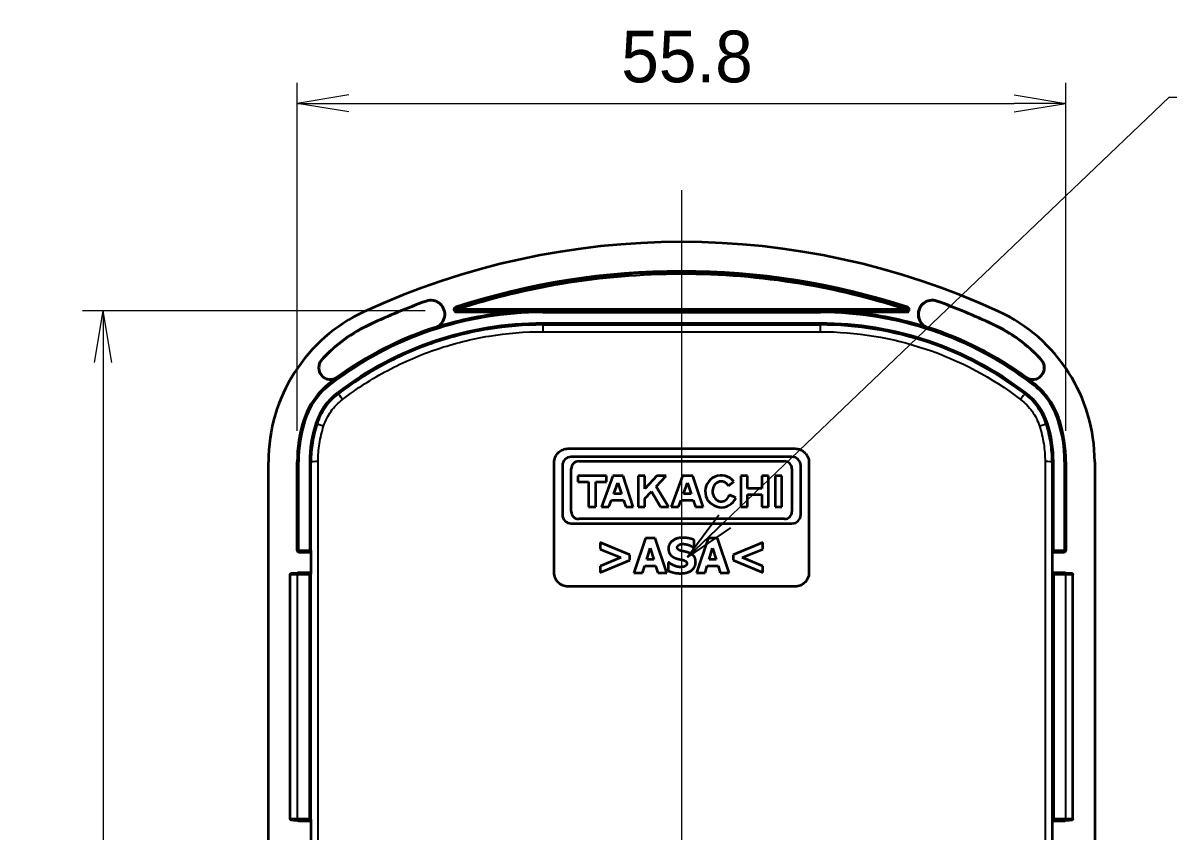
# Model space of a CAD drawing. Header units: millimetres. Extents: x 204 to 2721, y 201 to 622.
# Drawn here: x 1630.3 to 1713.4, y 464.2 to 522.9 of the extents above; entities that cross this region are included whole.
import ezdxf

# ---------------------------------------------------------------- set-up
doc = ezdxf.new("R2010")
doc.units = ezdxf.units.MM
doc.header["$LTSCALE"] = 1.5
doc.layers.get('Defpoints').update_dxf_attribs({"lineweight": 25})
for name, color, linetype, lineweight in [('Centerline (ISO)', 131, 'Continuous', 18), ('Dimension (ISO)', 7, 'Continuous', 18), ('Symbol (ISO)', 7, 'Continuous', 18), ('Visible (ISO)', 7, 'Continuous', 35), ('Visible Narrow (ISO)', 7, 'Continuous', 25)]:
    doc.layers.add(name, color=color, linetype=linetype, lineweight=lineweight)
doc.styles.add('Note Text (TK)', font='MS PGothic.ttf')
doc.dimstyles.new('Default - Method 1b (TK)', dxfattribs={"dimscale": 1.5, "dimtxt": 2.5, "dimasz": 2.5, "dimexe": 1, "dimexo": 1.5, "dimgap": 1, "dimtad": 1, "dimtoh": 1, "dimdsep": 46, "dimtxsty": 'Note Text (TK)', "dimblk": 'OPEN', "dimcen": 0.09, "dimdle": 5, "dimclrd": 100, "dimclre": 100, "dimclrt": 7, "dimadec": 1, "dimazin": 1, "dimtfac": 1, "dimtmove": 0, "dimatfit": 3, "dimldrblk": 'OPEN', "dimfxl": 1, "dimtolj": 1, "dimlwd": -1, "dimlwe": -1, "dimarcsym": 0})
doc.dimstyles.new('Default - Method 1b (TK)$7', dxfattribs={"dimscale": 1.5, "dimtxt": 2.5, "dimasz": 2.5, "dimexe": 1, "dimexo": 1.5, "dimgap": 1, "dimtad": 1, "dimtoh": 1, "dimdsep": 46, "dimtxsty": 'Note Text (TK)', "dimblk": 'OPEN', "dimcen": 0.09, "dimdle": 5, "dimclrd": 100, "dimclre": 100, "dimclrt": 7, "dimadec": 1, "dimazin": 1, "dimtfac": 1, "dimtmove": 0, "dimatfit": 3, "dimldrblk": 'OPEN', "dimfxl": 1, "dimtolj": 1, "dimlwd": -1, "dimlwe": -1, "dimarcsym": 0})

# ---------------------------------------------------------------- blocks, each defined once
blk = doc.blocks.new('_Open')
at = {"color": 0, "linetype": 'ByBlock', "lineweight": -2}
for p, q in [((-1, 0.167), (0, 0)), ((-1, -0.167), (0, 0)), ((0, 0), (-1, 0))]:
    blk.add_line(p, q, dxfattribs=at)
blk = doc.blocks.new('*D78')
at = {"layer": 'Defpoints', "color": 0}
for p in [(1706.019, 517.038), (1650.201, 491.033), (1706.019, 491.033)]:
    blk.add_point(p, dxfattribs=at)
at = {"layer": 'Dimension (ISO)', "color": 100}
for p, q in [((1650.201, 493.283), (1650.201, 518.538)), ((1706.019, 493.283), (1706.019, 518.538)), ((1653.951, 517.038), (1702.269, 517.038))]:
    blk.add_line(p, q, dxfattribs=at)
at = {"layer": 'Dimension (ISO)', "color": 100, "xscale": 3.75, "yscale": 3.75, "zscale": 3.75, "rotation": 180}
blk.add_blockref('_Open', (1650.201, 517.038), dxfattribs=at)
at = {"layer": 'Dimension (ISO)', "color": 100, "xscale": 3.75, "yscale": 3.75, "zscale": 3.75}
blk.add_blockref('_Open', (1706.019, 517.038), dxfattribs=at)
at = {"layer": 'Dimension (ISO)', "color": 7, "insert": (1673.731, 520.413), "char_height": 3.75, "attachment_point": 4, "style": 'Note Text (TK)'}
blk.add_mtext('\\A1;55.8', dxfattribs=at)
blk = doc.blocks.new('*D79')
at = {"layer": 'Defpoints', "color": 0}
for p in [(1661.753, 501.977), (1636.116, 391.986), (1661.753, 391.986)]:
    blk.add_point(p, dxfattribs=at)
at = {"layer": 'Dimension (ISO)', "color": 100}
for p, q in [((1659.503, 501.977), (1634.616, 501.977)), ((1636.116, 498.227), (1636.116, 395.736)), ((1659.503, 391.986), (1634.616, 391.986))]:
    blk.add_line(p, q, dxfattribs=at)
at = {"layer": 'Dimension (ISO)', "color": 100, "xscale": 3.75, "yscale": 3.75, "zscale": 3.75}
for p, rotation in [((1636.116, 501.977), 90), ((1636.116, 391.986), 270)]:
    blk.add_blockref('_Open', p, dxfattribs=dict(at, rotation=rotation))
at = {"layer": 'Dimension (ISO)', "color": 7, "insert": (1632.741, 443.274), "char_height": 3.75, "attachment_point": 4, "rotation": 90, "style": 'Note Text (TK)'}
blk.add_mtext('\\A1;110', dxfattribs=at)

msp = doc.modelspace()

# ---------------------------------------------------------------- linework, layer by layer
at = {"layer": 'Centerline (ISO)', "linetype": 'Continuous'}
msp.add_line((1678.11, 510.732), (1678.11, 383.232), dxfattribs=at)
at = {"layer": 'Visible (ISO)'}
for p, q in [((1669.86, 491.982), (1686.36, 491.982)), ((1648.11, 402.93), (1648.11, 491.033)), ((1650.201, 484.582), (1650.201, 491.033)), ((1668.86, 482.982), (1668.86, 490.982)), ((1669.458, 490.745), (1669.458, 487.198)), ((1686.123, 491.383), (1670.096, 491.383)), ((1670.638, 491.064), (1685.582, 491.064)), ((1686.762, 487.198), (1686.762, 490.745)), ((1687.36, 490.982), (1687.36, 482.982)), ((1706.019, 491.033), (1706.019, 484.582)), ((1708.11, 491.033), (1708.11, 402.93)), ((1670.096, 487.421), (1670.096, 490.523)), ((1670.579, 490.011), (1670.579, 489.565)), ((1672.656, 490.011), (1670.579, 490.011)), ((1673.116, 490.011), (1672.285, 487.748)), ((1672.656, 489.565), (1672.656, 490.011)), ((1673.858, 490.011), (1673.116, 490.011)), ((1674.6, 487.748), (1673.858, 490.011)), ((1674.964, 490.011), (1674.964, 487.748)), ((1675.439, 490.011), (1674.964, 490.011)), ((1675.439, 489.058), (1675.439, 490.011)), ((1676.322, 490.011), (1675.439, 489.058)), ((1676.262, 489.234), (1676.982, 490.011)), ((1676.982, 490.011), (1676.322, 490.011)), ((1678.184, 490.011), (1677.353, 487.748)), ((1678.926, 490.011), (1678.184, 490.011)), ((1679.668, 487.748), (1678.926, 490.011)), ((1682.415, 490.011), (1682.415, 487.748)), ((1682.886, 490.011), (1682.415, 490.011)), ((1682.886, 489.102), (1682.886, 490.011)), ((1683.939, 490.011), (1683.939, 489.102)), ((1684.411, 490.011), (1683.939, 490.011)), ((1684.411, 487.748), (1684.411, 490.011)), ((1684.915, 490.011), (1684.915, 487.748)), ((1685.39, 490.011), (1684.915, 490.011)), ((1685.39, 487.748), (1685.39, 490.011)), ((1686.123, 490.523), (1686.123, 487.421)), ((1670.579, 489.565), (1671.35, 489.565)), ((1671.35, 489.565), (1671.35, 487.748)), ((1671.884, 489.565), (1672.656, 489.565)), ((1671.884, 487.748), (1671.884, 489.565)), ((1673.185, 488.705), (1673.477, 489.494)), ((1673.477, 489.494), (1673.738, 488.705)), ((1677.153, 487.748), (1676.262, 489.234)), ((1678.253, 488.705), (1678.545, 489.494)), ((1678.545, 489.494), (1678.806, 488.705)), ((1681.508, 489.293), (1681.894, 489.6)), ((1683.939, 489.102), (1682.886, 489.102)), ((1672.831, 487.748), (1673.013, 488.237)), ((1673.013, 488.237), (1673.892, 488.237)), ((1673.738, 488.705), (1673.185, 488.705)), ((1673.892, 488.237), (1674.051, 487.748)), ((1675.439, 488.353), (1675.919, 488.867)), ((1675.439, 487.748), (1675.439, 488.353)), ((1675.919, 488.867), (1676.59, 487.748)), ((1677.899, 487.748), (1678.08, 488.237)), ((1678.08, 488.237), (1678.96, 488.237)), ((1678.806, 488.705), (1678.253, 488.705)), ((1678.96, 488.237), (1679.119, 487.748)), ((1682.051, 488.419), (1681.579, 488.623)), ((1682.886, 488.657), (1683.939, 488.657)), ((1682.886, 487.748), (1682.886, 488.657)), ((1683.939, 488.657), (1683.939, 487.748)), ((1671.35, 487.748), (1671.884, 487.748)), ((1672.285, 487.748), (1672.831, 487.748)), ((1674.051, 487.748), (1674.6, 487.748)), ((1674.964, 487.748), (1675.439, 487.748)), ((1676.59, 487.748), (1677.153, 487.748)), ((1677.353, 487.748), (1677.899, 487.748)), ((1679.119, 487.748), (1679.668, 487.748)), ((1682.415, 487.748), (1682.886, 487.748)), ((1683.939, 487.748), (1684.411, 487.748)), ((1684.915, 487.748), (1685.39, 487.748)), ((1670.096, 486.56), (1686.123, 486.56)), ((1685.582, 486.879), (1670.638, 486.879)), ((1672.205, 485.16), (1672.205, 484.696)), ((1674.361, 484.265), (1672.205, 485.16)), ((1675.499, 485.476), (1674.655, 482.976)), ((1676.184, 485.476), (1675.499, 485.476)), ((1677.029, 482.976), (1676.184, 485.476)), ((1679.035, 484.782), (1679.035, 485.353)), ((1680.031, 485.476), (1679.187, 482.976)), ((1680.716, 485.476), (1680.031, 485.476)), ((1681.561, 482.976), (1680.716, 485.476)), ((1684.01, 485.16), (1681.855, 484.265)), ((1684.01, 484.696), (1684.01, 485.16)), ((1650.301, 484.482), (1651.101, 484.482)), ((1651.201, 482.882), (1651.201, 484.582)), ((1672.205, 484.696), (1673.71, 484.081)), ((1673.71, 484.081), (1672.205, 483.465)), ((1674.361, 483.896), (1674.361, 484.265)), ((1675.576, 483.941), (1675.834, 484.767)), ((1675.834, 484.767), (1676.089, 483.941)), ((1678.98, 484.782), (1679.035, 484.782)), ((1680.108, 483.941), (1680.366, 484.767)), ((1680.366, 484.767), (1680.621, 483.941)), ((1681.855, 484.265), (1681.855, 483.896)), ((1682.503, 484.079), (1684.01, 484.696)), ((1684.01, 483.465), (1682.503, 484.079)), ((1705.019, 484.582), (1705.019, 482.882)), ((1705.119, 484.482), (1705.919, 484.482)), ((1672.205, 483.001), (1674.361, 483.896)), ((1672.205, 483.465), (1672.205, 483.001)), ((1675.283, 482.976), (1675.441, 483.487)), ((1675.441, 483.487), (1676.227, 483.487)), ((1676.089, 483.941), (1675.576, 483.941)), ((1676.227, 483.487), (1676.383, 482.976)), ((1677.142, 483.72), (1677.142, 483.124)), ((1677.199, 483.72), (1677.142, 483.72)), ((1679.815, 482.976), (1679.973, 483.487)), ((1679.973, 483.487), (1680.759, 483.487)), ((1680.621, 483.941), (1680.108, 483.941)), ((1680.759, 483.487), (1680.915, 482.976)), ((1681.855, 483.896), (1684.01, 483.001)), ((1684.01, 483.001), (1684.01, 483.465)), ((1649.695, 465.117), (1649.695, 482.847)), ((1650.195, 482.954), (1650.326, 482.954)), ((1651.101, 482.982), (1650.301, 482.982)), ((1674.655, 482.976), (1675.283, 482.976)), ((1676.383, 482.976), (1677.029, 482.976)), ((1679.187, 482.976), (1679.815, 482.976)), ((1680.915, 482.976), (1681.561, 482.976)), ((1705.919, 482.982), (1705.119, 482.982)), ((1705.894, 482.954), (1706.025, 482.954)), ((1706.525, 465.117), (1706.525, 482.847)), ((1686.36, 481.982), (1669.86, 481.982)), ((1650.326, 465.01), (1650.195, 465.01)), ((1650.301, 464.982), (1651.101, 464.982)), ((1651.201, 463.382), (1651.201, 465.082)), ((1705.019, 465.082), (1705.019, 463.382)), ((1705.119, 464.982), (1705.919, 464.982)), ((1706.025, 465.01), (1705.894, 465.01))]:
    msp.add_line(p, q, dxfattribs=at)
for centre, radius, start, end in [((1678.11, 451.982), 55, 65.25348, 114.74652), ((1678.11, 451.982), 54, 110.09508, 114.74652), ((1678.11, 451.982), 53.974, 110.09508, 114.74652), ((1659.91, 501.729), 1.028, 287.83514, 110.09508), ((1659.91, 501.729), 1.002, 287.83514, 110.09508), ((1696.31, 501.729), 1.028, 69.90492, 252.16486), ((1696.31, 501.729), 1.002, 69.90492, 252.16486), ((1678.11, 451.982), 53.974, 65.25348, 69.90492), ((1678.11, 451.982), 54, 65.25348, 69.90492), ((1660.11, 491.033), 12, 114.74652, 180), ((1668.033, 476.482), 25.493, 95.03237, 107.83514), ((1688.187, 476.482), 25.493, 72.16486, 84.96763), ((1696.11, 491.033), 12, 0, 65.25348), ((1660.11, 491.033), 11, 114.74652, 137.71583), ((1660.11, 491.033), 10.974, 114.74652, 137.71583), ((1668.033, 476.482), 25.52, 107.83514, 125.81606), ((1688.187, 476.482), 25.52, 54.18394, 72.16486), ((1696.11, 491.033), 10.974, 42.28417, 65.25348), ((1696.11, 491.033), 11, 42.28417, 65.25348), ((1652.61, 497.854), 0.862, 137.71583, 305.81606), ((1652.61, 497.854), 0.836, 137.71583, 305.81606), ((1703.61, 497.854), 0.862, 234.18394, 42.28417), ((1703.61, 497.854), 0.836, 234.18394, 42.28417), ((1655.907, 492.387), 5.493, 127.32114, 162.14511), ((1668.033, 476.482), 25.493, 125.81606, 127.32114), ((1688.187, 476.482), 25.493, 52.67886, 54.18394), ((1700.312, 492.387), 5.493, 17.85489, 52.67886), ((1660.11, 491.033), 9.909, 162.14511, 180), ((1696.11, 491.033), 9.909, 0, 17.85489), ((1670.096, 490.745), 0.638, 90, 180), ((1670.638, 490.523), 0.542, 90, 180), ((1685.582, 490.523), 0.542, 0, 90), ((1686.123, 490.745), 0.638, 0, 90), ((1680.989, 488.879), 1.158, 38.55054, 336.58202), ((1670.638, 487.421), 0.542, 180, 270), ((1685.582, 487.421), 0.542, 270, 0), ((1670.096, 487.198), 0.638, 180, 270), ((1686.123, 487.198), 0.638, 270, 0)]:
    msp.add_arc(centre, radius, start, end, dxfattribs=at)
for centre, major_axis, ratio, start_param, end_param in [((1680.989, 488.879), (0, 0.727), 0.867347, 5.317163, 10.636227), ((1650.301, 484.582), (-0.0707, -0.0707), 0.999695, 5.497939, 7.068431), ((1651.101, 484.582), (0.0707, -0.0707), 0.999695, 5.497939, 7.068431), ((1705.119, 484.582), (-0.0707, -0.0707), 0.999695, 5.497939, 7.068431), ((1705.919, 484.582), (0.0707, -0.0707), 0.999695, 5.497939, 7.068431), ((1650.301, 482.882), (-0.0707, 0.0707), 0.999695, 5.497939, 6.264055), ((1651.101, 482.882), (0.0707, 0.0707), 0.999695, 5.497939, 7.068431), ((1705.119, 482.882), (-0.0707, 0.0707), 0.999695, 5.497939, 7.068431), ((1705.919, 482.882), (0.0707, 0.0707), 0.999695, 0.01913, 0.785246), ((1650.301, 465.082), (-0.0707, -0.0707), 0.999695, 0.01913, 0.785246), ((1651.101, 465.082), (0.0707, -0.0707), 0.999695, 5.497939, 7.068431), ((1705.119, 465.082), (-0.0707, -0.0707), 0.999695, 5.497939, 7.068431), ((1705.919, 465.082), (0.0707, -0.0707), 0.999695, 5.497939, 6.264055)]:
    msp.add_ellipse(centre, major_axis=major_axis, ratio=ratio, start_param=start_param, end_param=end_param, dxfattribs=at)
for points, knots in [([(1668.033, 501.977), (1667.68, 501.976), (1667.292, 501.968), (1666.524, 501.934), (1666.144, 501.907), (1665.797, 501.877)], [0, 0, 0, 0, 0.1060654, 0.1060654, 0.2101609, 0.2101609, 0.2101609, 0.2101609]), ([(1690.423, 501.877), (1690.076, 501.907), (1689.696, 501.934), (1688.928, 501.968), (1688.54, 501.976), (1688.187, 501.977)], [0.3940107, 0.3940107, 0.3940107, 0.3940107, 0.4981062, 0.4981062, 0.6041716, 0.6041716, 0.6041716, 0.6041716]), ([(1668.86, 490.982), (1668.86, 491.107), (1668.885, 491.241), (1668.987, 491.488), (1669.064, 491.6), (1669.242, 491.778), (1669.354, 491.854), (1669.6, 491.957), (1669.734, 491.982), (1669.86, 491.982)], [0.1506818, 0.1506818, 0.1506818, 0.1506818, 0.1883531, 0.1883531, 0.2260244, 0.2260244, 0.2636928, 0.2636928, 0.3013611, 0.3013611, 0.3013611, 0.3013611]), ([(1686.36, 491.982), (1686.485, 491.982), (1686.619, 491.957), (1686.866, 491.854), (1686.978, 491.778), (1687.156, 491.6), (1687.233, 491.488), (1687.335, 491.241), (1687.36, 491.107), (1687.36, 490.982)], [0.1506818, 0.1506818, 0.1506818, 0.1506818, 0.1883501, 0.1883501, 0.2260184, 0.2260184, 0.2636897, 0.2636897, 0.3013611, 0.3013611, 0.3013611, 0.3013611]), ([(1649.695, 482.847), (1649.695, 482.857), (1649.697, 482.868), (1649.703, 482.887), (1649.707, 482.896), (1649.718, 482.912), (1649.724, 482.918), (1649.737, 482.929), (1649.742, 482.932), (1649.754, 482.939), (1649.759, 482.94), (1649.766, 482.943), (1649.769, 482.944), (1649.775, 482.945), (1649.777, 482.945), (1649.783, 482.946), (1649.785, 482.947), (1649.797, 482.948), (1649.805, 482.949), (1649.832, 482.95), (1649.854, 482.95), (1649.907, 482.952), (1649.938, 482.952), (1650.009, 482.953), (1650.048, 482.953), (1650.123, 482.954), (1650.159, 482.954), (1650.195, 482.954)], [4.712389, 4.712389, 4.712389, 4.712389, 4.717988, 4.717988, 4.724159, 4.724159, 4.732251, 4.732251, 4.744477, 4.744477, 4.762146, 4.762146, 4.782052, 4.782052, 4.808605, 4.808605, 4.859332, 4.859332, 5.072653, 5.072653, 5.386812, 5.386812, 5.700972, 5.700972, 6.015131, 6.015131, 6.283185, 6.283185, 6.283185, 6.283185]), ([(1669.86, 481.982), (1669.734, 481.982), (1669.6, 482.007), (1669.354, 482.109), (1669.242, 482.186), (1669.064, 482.363), (1668.987, 482.476), (1668.885, 482.722), (1668.86, 482.856), (1668.86, 482.982)], [0.1506777, 0.1506777, 0.1506777, 0.1506777, 0.1883466, 0.1883466, 0.2260155, 0.2260155, 0.2636864, 0.2636864, 0.3013573, 0.3013573, 0.3013573, 0.3013573]), ([(1687.36, 482.982), (1687.36, 482.856), (1687.335, 482.722), (1687.233, 482.476), (1687.156, 482.363), (1686.978, 482.186), (1686.866, 482.109), (1686.619, 482.007), (1686.485, 481.982), (1686.36, 481.982)], [0.1506777, 0.1506777, 0.1506777, 0.1506777, 0.1883486, 0.1883486, 0.2260195, 0.2260195, 0.2636884, 0.2636884, 0.3013573, 0.3013573, 0.3013573, 0.3013573]), ([(1706.025, 482.954), (1706.067, 482.954), (1706.109, 482.954), (1706.189, 482.953), (1706.227, 482.953), (1706.295, 482.952), (1706.326, 482.951), (1706.376, 482.95), (1706.396, 482.95), (1706.418, 482.948), (1706.424, 482.948), (1706.434, 482.947), (1706.438, 482.947), (1706.447, 482.945), (1706.449, 482.944), (1706.454, 482.943), (1706.458, 482.941), (1706.471, 482.936), (1706.478, 482.933), (1706.494, 482.92), (1706.498, 482.915), (1706.509, 482.902), (1706.517, 482.89), (1706.524, 482.866), (1706.525, 482.856), (1706.525, 482.847)], [0, 0, 0, 0, 0.314159, 0.314159, 0.628319, 0.628319, 0.942478, 0.942478, 1.256637, 1.256637, 1.413717, 1.413717, 1.492257, 1.492257, 1.508423, 1.508423, 1.531623, 1.531623, 1.550393, 1.550393, 1.556659, 1.556659, 1.565814, 1.565814, 1.570796, 1.570796, 1.570796, 1.570796]), ([(1650.195, 465.01), (1650.153, 465.01), (1650.111, 465.01), (1650.031, 465.01), (1649.993, 465.01), (1649.924, 465.011), (1649.894, 465.012), (1649.844, 465.013), (1649.824, 465.014), (1649.802, 465.015), (1649.796, 465.015), (1649.785, 465.016), (1649.782, 465.017), (1649.773, 465.019), (1649.771, 465.019), (1649.765, 465.021), (1649.761, 465.022), (1649.749, 465.027), (1649.741, 465.031), (1649.726, 465.044), (1649.722, 465.048), (1649.71, 465.062), (1649.703, 465.074), (1649.696, 465.098), (1649.695, 465.107), (1649.695, 465.117)], [0, 0, 0, 0, 0.314159, 0.314159, 0.628319, 0.628319, 0.942478, 0.942478, 1.256637, 1.256637, 1.413717, 1.413717, 1.492257, 1.492257, 1.508423, 1.508423, 1.531623, 1.531623, 1.550393, 1.550393, 1.556659, 1.556659, 1.565814, 1.565814, 1.570796, 1.570796, 1.570796, 1.570796]), ([(1706.525, 465.117), (1706.525, 465.106), (1706.523, 465.095), (1706.517, 465.076), (1706.512, 465.067), (1706.502, 465.052), (1706.496, 465.046), (1706.483, 465.035), (1706.477, 465.031), (1706.466, 465.025), (1706.461, 465.023), (1706.453, 465.02), (1706.451, 465.02), (1706.445, 465.018), (1706.443, 465.018), (1706.437, 465.017), (1706.435, 465.017), (1706.422, 465.015), (1706.415, 465.015), (1706.388, 465.013), (1706.366, 465.013), (1706.313, 465.012), (1706.281, 465.011), (1706.211, 465.01), (1706.172, 465.01), (1706.097, 465.01), (1706.061, 465.01), (1706.025, 465.01)], [4.712389, 4.712389, 4.712389, 4.712389, 4.717988, 4.717988, 4.724159, 4.724159, 4.732251, 4.732251, 4.744477, 4.744477, 4.762146, 4.762146, 4.782052, 4.782052, 4.808605, 4.808605, 4.859332, 4.859332, 5.072653, 5.072653, 5.386812, 5.386812, 5.700972, 5.700972, 6.015131, 6.015131, 6.283185, 6.283185, 6.283185, 6.283185])]:
    msp.add_open_spline(points, degree=3, knots=knots, dxfattribs=at)
for points in [[(1678.196, 485.521), (1677.75, 485.521), (1677.157, 485.085), (1677.157, 484.735)], [(1677.799, 484.812), (1677.799, 484.877), (1677.884, 484.982), (1677.943, 485.008)], [(1677.943, 485.008), (1678.016, 485.041), (1678.145, 485.065), (1678.228, 485.065)], [(1679.035, 485.353), (1678.86, 485.43), (1678.419, 485.521), (1678.196, 485.521)], [(1678.228, 485.065), (1678.439, 485.065), (1678.84, 484.901), (1678.98, 484.782)], [(1677.157, 484.735), (1677.157, 484.476), (1677.408, 484.129), (1677.698, 484.028)], [(1677.698, 484.028), (1677.825, 483.983), (1678.115, 483.925), (1678.243, 483.89)], [(1678.129, 484.559), (1677.935, 484.603), (1677.799, 484.715), (1677.799, 484.812)], [(1678.621, 484.429), (1678.488, 484.476), (1678.255, 484.53), (1678.129, 484.559)], [(1679.134, 483.758), (1679.134, 484.018), (1678.881, 484.334), (1678.621, 484.429)], [(1678.052, 483.388), (1677.839, 483.388), (1677.388, 483.56), (1677.199, 483.72)], [(1678.05, 482.932), (1678.548, 482.932), (1679.134, 483.386), (1679.134, 483.758)], [(1678.336, 483.436), (1678.283, 483.412), (1678.107, 483.388), (1678.052, 483.388)], [(1678.243, 483.89), (1678.344, 483.864), (1678.492, 483.746), (1678.492, 483.651)], [(1678.492, 483.651), (1678.492, 483.568), (1678.401, 483.465), (1678.336, 483.436)], [(1677.142, 483.124), (1677.329, 483.043), (1677.762, 482.932), (1678.05, 482.932)]]:
    msp.add_open_spline(points, degree=2, dxfattribs=at)
at = {"layer": 'Visible Narrow (ISO)'}
for p, q in [((1659.557, 502.694), (1659.566, 502.67)), ((1696.663, 502.694), (1696.654, 502.67)), ((1661.722, 502.172), (1661.691, 502.267)), ((1668.033, 501.977), (1661.753, 501.977)), ((1661.753, 501.877), (1661.753, 501.977)), ((1661.753, 501.877), (1665.797, 501.877)), ((1668.033, 501.977), (1668.033, 501.959)), ((1668.033, 501.959), (1668.033, 501.859)), ((1688.187, 501.959), (1668.033, 501.959)), ((1668.033, 501.859), (1688.187, 501.859)), ((1694.467, 501.977), (1688.187, 501.977)), ((1688.187, 501.977), (1688.187, 501.959)), ((1688.187, 501.959), (1688.187, 501.859)), ((1690.423, 501.877), (1694.467, 501.877)), ((1694.467, 501.977), (1694.467, 501.877)), ((1694.529, 502.267), (1694.498, 502.172)), ((1655.505, 501.023), (1655.516, 500.999)), ((1660.225, 500.75), (1660.217, 500.775)), ((1668.033, 501.091), (1668.033, 500.991)), ((1688.187, 501.091), (1668.033, 501.091)), ((1668.033, 500.991), (1688.187, 500.991)), ((1668.033, 500.991), (1668.033, 500.959)), ((1688.187, 501.091), (1688.187, 500.991)), ((1688.187, 500.991), (1688.187, 500.959)), ((1695.995, 500.75), (1696.003, 500.775)), ((1700.714, 501.023), (1700.704, 500.999)), ((1651.972, 498.434), (1651.991, 498.416)), ((1704.248, 498.434), (1704.228, 498.416)), ((1652.577, 496.755), (1652.586, 496.743)), ((1652.586, 496.743), (1652.647, 496.663)), ((1653.114, 497.154), (1653.099, 497.176)), ((1703.105, 497.154), (1703.121, 497.176)), ((1703.633, 496.743), (1703.573, 496.663)), ((1703.643, 496.755), (1703.633, 496.743)), ((1653.113, 496.052), (1653.173, 495.973)), ((1653.173, 495.973), (1653.192, 495.948)), ((1703.046, 495.973), (1703.027, 495.948)), ((1703.107, 496.052), (1703.046, 495.973)), ((1650.678, 494.071), (1650.693, 494.066)), ((1650.693, 494.066), (1650.789, 494.035)), ((1705.526, 494.066), (1705.431, 494.035)), ((1705.541, 494.071), (1705.526, 494.066)), ((1651.52, 493.8), (1651.615, 493.769)), ((1651.615, 493.769), (1651.645, 493.759)), ((1704.604, 493.769), (1704.574, 493.759)), ((1704.7, 493.8), (1704.604, 493.769)), ((1650.201, 491.033), (1650.217, 491.033)), ((1650.217, 491.033), (1650.317, 491.033)), ((1650.217, 491.033), (1650.217, 484.597)), ((1650.317, 484.597), (1650.317, 491.033)), ((1651.085, 491.033), (1651.185, 491.033)), ((1651.085, 491.033), (1651.085, 484.597)), ((1651.185, 484.597), (1651.185, 491.033)), ((1651.185, 491.033), (1651.218, 491.033)), ((1705.002, 491.033), (1705.034, 491.033)), ((1705.134, 491.033), (1705.034, 491.033)), ((1705.034, 491.033), (1705.034, 484.597)), ((1705.134, 484.597), (1705.134, 491.033)), ((1706.003, 491.033), (1705.903, 491.033)), ((1705.903, 491.033), (1705.903, 484.597)), ((1706.003, 484.597), (1706.003, 491.033)), ((1706.019, 491.033), (1706.003, 491.033)), ((1650.217, 484.597), (1650.201, 484.582)), ((1650.217, 484.597), (1650.317, 484.597)), ((1650.301, 484.482), (1650.317, 484.497)), ((1650.317, 484.597), (1650.317, 484.497)), ((1651.085, 484.597), (1650.317, 484.597)), ((1650.317, 484.497), (1651.085, 484.497)), ((1651.085, 484.597), (1651.185, 484.597)), ((1651.085, 484.497), (1651.085, 484.597)), ((1651.085, 484.497), (1651.101, 484.482)), ((1651.201, 484.582), (1651.185, 484.597)), ((1705.034, 484.597), (1705.019, 484.582)), ((1705.034, 484.597), (1705.134, 484.597)), ((1705.119, 484.482), (1705.134, 484.497)), ((1705.134, 484.597), (1705.134, 484.497)), ((1705.903, 484.597), (1705.134, 484.597)), ((1705.134, 484.497), (1705.903, 484.497)), ((1705.903, 484.497), (1705.903, 484.597)), ((1705.903, 484.597), (1706.003, 484.597)), ((1705.903, 484.497), (1705.919, 484.482)), ((1706.019, 484.582), (1706.003, 484.597)), ((1650.195, 482.954), (1650.195, 482.954)), ((1650.195, 482.954), (1650.329, 482.954)), ((1650.195, 482.94), (1650.195, 482.84)), ((1651.059, 482.94), (1650.195, 482.94)), ((1650.195, 482.84), (1651.059, 482.84)), ((1650.195, 482.84), (1650.195, 465.124)), ((1650.329, 482.954), (1650.301, 482.982)), ((1651.101, 482.982), (1651.059, 482.94)), ((1651.059, 482.84), (1651.059, 482.94)), ((1651.159, 482.84), (1651.059, 482.84)), ((1651.059, 482.84), (1651.059, 465.124)), ((1651.159, 482.84), (1651.201, 482.882)), ((1651.159, 465.124), (1651.159, 482.84)), ((1705.019, 482.882), (1705.06, 482.84)), ((1705.16, 482.84), (1705.06, 482.84)), ((1705.06, 482.84), (1705.06, 465.124)), ((1705.16, 482.94), (1705.119, 482.982)), ((1705.16, 482.94), (1705.16, 482.84)), ((1706.025, 482.94), (1705.16, 482.94)), ((1705.16, 465.124), (1705.16, 482.84)), ((1705.16, 482.84), (1706.025, 482.84)), ((1705.919, 482.982), (1705.891, 482.954)), ((1705.891, 482.954), (1706.025, 482.954)), ((1706.025, 482.954), (1706.025, 482.954)), ((1706.025, 482.84), (1706.025, 482.94)), ((1706.025, 465.124), (1706.025, 482.84)), ((1650.195, 465.124), (1650.195, 465.024)), ((1651.059, 465.124), (1650.195, 465.124)), ((1650.195, 465.024), (1651.059, 465.024)), ((1650.195, 465.01), (1650.195, 465.01)), ((1650.329, 465.01), (1650.195, 465.01)), ((1650.301, 464.982), (1650.329, 465.01)), ((1651.059, 465.024), (1651.059, 465.124)), ((1651.059, 465.124), (1651.159, 465.124)), ((1651.059, 465.024), (1651.101, 464.982)), ((1651.201, 465.082), (1651.159, 465.124)), ((1705.06, 465.124), (1705.019, 465.082)), ((1705.06, 465.124), (1705.16, 465.124)), ((1705.119, 464.982), (1705.16, 465.024)), ((1705.16, 465.124), (1705.16, 465.024)), ((1706.025, 465.124), (1705.16, 465.124)), ((1705.16, 465.024), (1706.025, 465.024)), ((1705.891, 465.01), (1705.919, 464.982)), ((1706.025, 465.01), (1705.891, 465.01)), ((1706.025, 465.024), (1706.025, 465.124)), ((1706.025, 465.01), (1706.025, 465.01))]:
    msp.add_line(p, q, dxfattribs=at)
for centre, radius, start, end in [((1678.11, 451.982), 52.898, 71.91725, 108.08275), ((1678.11, 451.982), 52.798, 71.91725, 108.08275), ((1668.033, 476.482), 25.478, 90, 127.32114), ((1668.033, 476.482), 25.378, 90, 127.32114), ((1688.187, 476.482), 25.478, 52.67886, 90), ((1688.187, 476.482), 25.378, 52.67886, 90), ((1668.033, 476.482), 24.609, 90, 127.32114), ((1668.033, 476.482), 24.509, 90, 127.32114), ((1688.187, 476.482), 24.609, 52.67886, 90), ((1688.187, 476.482), 24.509, 52.67886, 90), ((1655.907, 492.387), 5.478, 127.32114, 162.14511), ((1655.907, 492.387), 5.378, 127.32114, 162.14511), ((1700.312, 492.387), 5.378, 17.85489, 52.67886), ((1700.312, 492.387), 5.478, 17.85489, 52.67886), ((1655.907, 492.387), 4.609, 127.32114, 162.14511), ((1655.907, 492.387), 4.509, 127.32114, 162.14511), ((1700.312, 492.387), 4.509, 17.85489, 52.67886), ((1700.312, 492.387), 4.609, 17.85489, 52.67886), ((1660.11, 491.033), 9.893, 162.14511, 180), ((1660.11, 491.033), 9.793, 162.14511, 180), ((1696.11, 491.033), 9.793, 0, 17.85489), ((1696.11, 491.033), 9.893, 0, 17.85489), ((1660.11, 491.033), 9.024, 162.14511, 180), ((1660.11, 491.033), 8.924, 162.14511, 180), ((1696.11, 491.033), 8.924, 0, 17.85489), ((1696.11, 491.033), 9.024, 0, 17.85489)]:
    msp.add_arc(centre, radius, start, end, dxfattribs=at)
for centre, major_axis, ratio, start_param, end_param in [((1661.879, 502.097), (-0.0156, 0.0988), 0.993796, 0.157568, 2.984024), ((1661.879, 502.097), (-0.0308, 0.0951), 0.000429, 4.72839, 6.265732), ((1678.11, 439.448), (-3589.792, 0), 0.017452, 4.707867, 4.716911), ((1661.879, 502.097), (0, -0.1), 0.004521, 4.697034, 6.265732), ((1678.11, 439.349), (3589.692, 0), 0.017452, 1.566275, 1.575318), ((1694.341, 502.097), (-0.0156, -0.0988), 0.993796, 0.157568, 2.984024), ((1694.341, 502.097), (0.0308, 0.0951), 0.000429, 0.017453, 1.554796), ((1694.341, 502.097), (0, -0.1), 0.004521, 0.017453, 1.586151), ((1668.033, 500.46), (0, 0.5), 0.002809, 0.017453, 1.555897), ((1678.11, 563.568), (-3587.422, 0), 0.017452, 1.567987, 1.573605), ((1688.187, 500.46), (0, 0.5), 0.002809, 4.727289, 6.265732), ((1678.11, 563.085), (3587.921, 0), 0.017452, 4.70958, 4.715198), ((1653.496, 495.55), (-0.303, 0.398), 0.002751, 4.727308, 6.265732), ((1702.724, 495.55), (0.303, 0.398), 0.002751, 0.017453, 1.555877), ((1652.121, 493.606), (-0.476, 0.153), 0.010147, 4.723262, 6.265731), ((1704.098, 493.606), (0.476, 0.153), 0.010147, 0.017454, 1.559923), ((1651.717, 491.033), (-0.5, 0), 0.012275, 4.719739, 6.265731), ((1588.6, 446.982), (0, -3588.196), 0.017452, 1.558519, 1.583073), ((1589.087, 446.982), (0, 3588.696), 0.017452, 4.700112, 4.724666), ((1767.133, 446.982), (0, -3588.696), 0.017452, 4.700112, 4.724666), ((1704.502, 491.033), (0.5, 0), 0.012275, 0.017455, 1.563446), ((1767.62, 446.982), (0, 3588.196), 0.017452, 1.558519, 1.583073), ((1650.317, 484.597), (0.0707, -0.0707), 0.999695, 3.927143, 5.497635), ((1651.085, 484.597), (0.0707, 0.0707), 0.999695, 3.927143, 5.497635), ((1705.134, 484.597), (0.0707, -0.0707), 0.999695, 3.927143, 5.497635), ((1705.903, 484.597), (0.0707, 0.0707), 0.999695, 3.927143, 5.497635), ((1650.195, 482.847), (-0.5, 0), 0.013964, 0, 1.570796), ((1650.195, 482.947), (0.4, 0), 0.017455, 1.570796, 4.712389), ((1650.329, 482.854), (-0.0961, 0.0405), 0.952041, 5.094286, 5.160056), ((1650.329, 482.854), (-0.204, 0.002), 0.491227, 4.717941, 4.735395), ((1651.059, 482.84), (-0.0707, 0.0707), 0.999695, 3.927143, 5.497635), ((1705.16, 482.84), (-0.0707, -0.0707), 0.999695, 3.927143, 5.497635), ((1705.891, 482.854), (0.0961, 0.0405), 0.952041, 1.12313, 1.1889), ((1705.891, 482.854), (0.204, 0.002), 0.491227, 1.547791, 1.565244), ((1706.025, 482.947), (0.4, 0), 0.017455, 4.712389, 7.853982), ((1706.025, 482.847), (-0.5, 0), 0.013964, 1.570796, 3.141593), ((1650.195, 465.117), (0.5, 0), 0.013964, 1.570796, 3.141593), ((1650.195, 465.017), (-0.4, 0), 0.017455, 4.712389, 7.853982), ((1650.329, 465.11), (-0.0961, -0.0405), 0.952041, 1.12313, 1.1889), ((1650.329, 465.11), (-0.204, -0.002), 0.491227, 1.547791, 1.565244), ((1651.059, 465.124), (0.0707, 0.0707), 0.999695, 3.927143, 5.497635), ((1705.16, 465.124), (0.0707, -0.0707), 0.999695, 3.927143, 5.497635), ((1705.891, 465.11), (0.204, -0.002), 0.491227, 4.717941, 4.735395), ((1705.891, 465.11), (0.0961, -0.0405), 0.952041, 5.094286, 5.160056), ((1706.025, 465.117), (0.5, 0), 0.013964, 0, 1.570796), ((1706.025, 465.017), (-0.4, 0), 0.017455, 1.570796, 4.712389)]:
    msp.add_ellipse(centre, major_axis=major_axis, ratio=ratio, start_param=start_param, end_param=end_param, dxfattribs=at)
for points, knots in [([(1694.372, 502.192), (1691.871, 503.002), (1689.309, 503.625), (1683.859, 504.525), (1680.964, 504.762), (1678.069, 504.76), (1675.174, 504.757), (1672.279, 504.516), (1666.857, 503.612), (1664.323, 502.993), (1661.848, 502.192)], [0.079654, 0.079654, 0.079654, 0.079654, 0.866838, 0.866838, 1.733675, 1.733675, 1.733675, 2.600513, 2.600513, 3.379462, 3.379462, 3.379462, 3.379462]), ([(1661.878, 502.098), (1664.349, 502.898), (1666.878, 503.515), (1672.29, 504.418), (1675.179, 504.659), (1678.069, 504.661), (1680.958, 504.664), (1683.848, 504.428), (1689.288, 503.529), (1691.845, 502.907), (1694.341, 502.098)], [-3.379462, -3.379462, -3.379462, -3.379462, -2.600513, -2.600513, -1.733675, -1.733675, -1.733675, -0.866838, -0.866838, -0.079654, -0.079654, -0.079654, -0.079654]), ([(1661.557, 502.119), (1661.552, 502.098), (1661.551, 502.075), (1661.557, 502.026), (1661.566, 501.999), (1661.58, 501.975)], [-0.03578444, -0.03578444, -0.03578444, -0.03578444, -0.02911285, -0.02911285, -0.02081599, -0.02081599, -0.02081599, -0.02081599]), ([(1661.691, 502.267), (1661.648, 502.253), (1661.609, 502.224), (1661.571, 502.165), (1661.562, 502.143), (1661.557, 502.119)], [-0.0566339, -0.0566339, -0.0566339, -0.0566339, -0.04297221, -0.04297221, -0.03578444, -0.03578444, -0.03578444, -0.03578444]), ([(1661.58, 501.975), (1661.584, 501.968), (1661.588, 501.962), (1661.61, 501.934), (1661.631, 501.916), (1661.673, 501.892), (1661.693, 501.885), (1661.727, 501.878), (1661.74, 501.877), (1661.753, 501.877)], [-0.02081599, -0.02081599, -0.02081599, -0.02081599, -0.01845181, -0.01845181, -0.01025101, -0.01025101, -0.00394269, -0.00394269, 0, 0, 0, 0]), ([(1661.753, 501.977), (1661.746, 501.977), (1661.74, 501.977), (1661.723, 501.981), (1661.713, 501.984), (1661.691, 501.996), (1661.681, 502.005), (1661.661, 502.03), (1661.654, 502.047), (1661.649, 502.088), (1661.655, 502.112), (1661.681, 502.15), (1661.7, 502.165), (1661.722, 502.172)], [0, 0, 0, 0, 0.00394269, 0.00394269, 0.01025101, 0.01025101, 0.01845181, 0.01845181, 0.02911285, 0.02911285, 0.04297221, 0.04297221, 0.0566339, 0.0566339, 0.0566339, 0.0566339]), ([(1661.848, 502.192), (1661.833, 502.19), (1661.818, 502.187), (1661.779, 502.181), (1661.756, 502.177), (1661.732, 502.173), (1661.729, 502.173), (1661.725, 502.172), (1661.722, 502.172)], [-0.2356309, -0.2356309, -0.2356309, -0.2356309, -0.1945688, -0.1945688, -0.1297125, -0.1297125, -0.1297125, -0.1205567, -0.1205567, -0.1205567, -0.1205567]), ([(1661.753, 501.977), (1661.756, 501.977), (1661.76, 501.978), (1661.763, 501.978), (1661.786, 501.982), (1661.81, 501.986), (1661.849, 501.992), (1661.864, 501.994), (1661.879, 501.997)], [0.1205567, 0.1205567, 0.1205567, 0.1205567, 0.1297125, 0.1297125, 0.1297125, 0.1945688, 0.1945688, 0.2356309, 0.2356309, 0.2356309, 0.2356309]), ([(1694.341, 501.997), (1694.356, 501.994), (1694.371, 501.992), (1694.41, 501.986), (1694.433, 501.982), (1694.457, 501.978), (1694.46, 501.978), (1694.463, 501.977), (1694.467, 501.977)], [0.0237942, 0.0237942, 0.0237942, 0.0237942, 0.0648563, 0.0648563, 0.1297125, 0.1297125, 0.1297125, 0.1388684, 0.1388684, 0.1388684, 0.1388684]), ([(1694.498, 502.172), (1694.494, 502.172), (1694.491, 502.173), (1694.488, 502.173), (1694.464, 502.177), (1694.441, 502.181), (1694.402, 502.187), (1694.387, 502.19), (1694.372, 502.192)], [-0.1388684, -0.1388684, -0.1388684, -0.1388684, -0.1297125, -0.1297125, -0.1297125, -0.0648563, -0.0648563, -0.0237942, -0.0237942, -0.0237942, -0.0237942]), ([(1694.498, 502.172), (1694.504, 502.17), (1694.51, 502.167), (1694.525, 502.159), (1694.534, 502.152), (1694.55, 502.134), (1694.558, 502.122), (1694.568, 502.093), (1694.57, 502.074), (1694.562, 502.034), (1694.549, 502.013), (1694.513, 501.985), (1694.49, 501.977), (1694.467, 501.977)], [0, 0, 0, 0, 0.00394268, 0.00394268, 0.01025097, 0.01025097, 0.01845175, 0.01845175, 0.02911277, 0.02911277, 0.04297208, 0.04297208, 0.0566339, 0.0566339, 0.0566339, 0.0566339]), ([(1694.467, 501.877), (1694.512, 501.877), (1694.558, 501.893), (1694.612, 501.936), (1694.628, 501.955), (1694.64, 501.975)], [-0.0566339, -0.0566339, -0.0566339, -0.0566339, -0.04297208, -0.04297208, -0.03581744, -0.03581744, -0.03581744, -0.03581744]), ([(1694.663, 502.119), (1694.661, 502.127), (1694.659, 502.135), (1694.647, 502.168), (1694.633, 502.192), (1694.6, 502.228), (1694.583, 502.241), (1694.553, 502.258), (1694.541, 502.263), (1694.529, 502.267)], [-0.02084899, -0.02084899, -0.02084899, -0.02084899, -0.01845175, -0.01845175, -0.01025097, -0.01025097, -0.00394268, -0.00394268, 0, 0, 0, 0]), ([(1694.64, 501.975), (1694.651, 501.994), (1694.659, 502.016), (1694.669, 502.064), (1694.669, 502.093), (1694.663, 502.119)], [-0.03581744, -0.03581744, -0.03581744, -0.03581744, -0.02911277, -0.02911277, -0.02084899, -0.02084899, -0.02084899, -0.02084899]), ([(1668.033, 500.959), (1666.704, 500.96), (1665.376, 500.851), (1662.753, 500.42), (1661.46, 500.098), (1660.201, 499.673), (1658.942, 499.248), (1657.718, 498.72), (1655.371, 497.473), (1654.249, 496.753), (1653.192, 495.948)], [0, 0, 0, 0, 0.39046, 0.39046, 0.780919, 0.780919, 0.780919, 1.171379, 1.171379, 1.561839, 1.561839, 1.561839, 1.561839]), ([(1703.027, 495.948), (1700.914, 497.559), (1698.537, 498.823), (1693.501, 500.523), (1690.844, 500.96), (1688.187, 500.959)], [0, 0, 0, 0, 0.780904, 0.780904, 1.561839, 1.561839, 1.561839, 1.561839]), ([(1653.492, 495.557), (1654.527, 496.346), (1655.627, 497.051), (1657.926, 498.273), (1659.125, 498.79), (1660.358, 499.207), (1661.592, 499.623), (1662.859, 499.939), (1665.428, 500.361), (1666.73, 500.467), (1668.031, 500.467)], [-1.561839, -1.561839, -1.561839, -1.561839, -1.171379, -1.171379, -0.780919, -0.780919, -0.780919, -0.39046, -0.39046, 0, 0, 0, 0]), ([(1688.188, 500.467), (1690.792, 500.467), (1693.395, 500.039), (1698.328, 498.373), (1700.657, 497.135), (1702.728, 495.557)], [-1.561839, -1.561839, -1.561839, -1.561839, -0.780904, -0.780904, 0, 0, 0, 0]), ([(1653.192, 495.948), (1652.832, 495.673), (1652.513, 495.342), (1651.989, 494.602), (1651.784, 494.191), (1651.645, 493.759)], [0, 0, 0, 0, 0.1208924, 0.1208924, 0.2417695, 0.2417695, 0.2417695, 0.2417695]), ([(1704.574, 493.759), (1704.435, 494.191), (1704.23, 494.602), (1703.707, 495.342), (1703.388, 495.673), (1703.027, 495.948)], [0, 0, 0, 0, 0.1208748, 0.1208748, 0.2417695, 0.2417695, 0.2417695, 0.2417695]), ([(1652.118, 493.613), (1652.241, 493.996), (1652.423, 494.361), (1652.889, 495.019), (1653.172, 495.312), (1653.492, 495.557)], [-0.2417695, -0.2417695, -0.2417695, -0.2417695, -0.1208924, -0.1208924, 0, 0, 0, 0]), ([(1702.728, 495.557), (1703.048, 495.312), (1703.331, 495.019), (1703.796, 494.361), (1703.979, 493.996), (1704.102, 493.613)], [-0.2417695, -0.2417695, -0.2417695, -0.2417695, -0.1208748, -0.1208748, 0, 0, 0, 0]), ([(1651.645, 493.759), (1651.504, 493.32), (1651.397, 492.869), (1651.253, 491.957), (1651.217, 491.495), (1651.218, 491.033)], [0, 0, 0, 0, 0.1307743, 0.1307743, 0.2615485, 0.2615485, 0.2615485, 0.2615485]), ([(1651.714, 491.039), (1651.714, 491.475), (1651.748, 491.911), (1651.883, 492.772), (1651.984, 493.198), (1652.118, 493.613)], [-0.2615485, -0.2615485, -0.2615485, -0.2615485, -0.1307743, -0.1307743, 0, 0, 0, 0]), ([(1704.102, 493.613), (1704.236, 493.198), (1704.337, 492.772), (1704.472, 491.911), (1704.506, 491.475), (1704.506, 491.039)], [-0.2615485, -0.2615485, -0.2615485, -0.2615485, -0.1307743, -0.1307743, 0, 0, 0, 0]), ([(1705.002, 491.033), (1705.002, 491.495), (1704.966, 491.957), (1704.823, 492.869), (1704.716, 493.32), (1704.574, 493.759)], [0, 0, 0, 0, 0.1307743, 0.1307743, 0.2615485, 0.2615485, 0.2615485, 0.2615485])]:
    msp.add_open_spline(points, degree=3, knots=knots, dxfattribs=at)

# ---------------------------------------------------------------- dimensions: what is measured, and where the dimension line sits
at = {"layer": 'Dimension (ISO)', "color": 100}
for base, p1, p2, angle, picture, middle in [((1706.019, 517.038), (1650.201, 491.033), (1706.019, 491.033), 180, '*D78', (1678.11, 517.038)), ((1636.116, 391.986), (1661.753, 501.977), (1661.753, 391.986), 90, '*D79', (1636.116, 446.982))]:
    dim = msp.add_linear_dim(base=base, p1=p1, p2=p2, angle=angle, dimstyle='Default - Method 1b (TK)', override={"dimgap": 1, "dimtoh": 0, "dimdec": 1, "dimtol": 0, "dimlim": 0, "dimtp": 0, "dimtm": 0, "dimtdec": 1, "dimtofl": 0, "dimatfit": 1}, dxfattribs=at)
    dim.commit()
    dim.dimension.update_dxf_attribs({"geometry": picture, "text_midpoint": middle, "dimtype": 160})

# ---------------------------------------------------------------- leaders
at = {"layer": 'Symbol (ISO)', "color": 100, "annotation_type": 0, "has_hookline": 1, "hookline_direction": 0, "text_width": 18.558}
msp.add_leader([(1678.529, 484.112), (1713.514, 517.488), (1717.264, 517.488)], dimstyle='Default - Method 1b (TK)$7', override={"dimgap": 0, "dimtad": 1}, dxfattribs=at)

doc.saveas('drawing.dxf')
